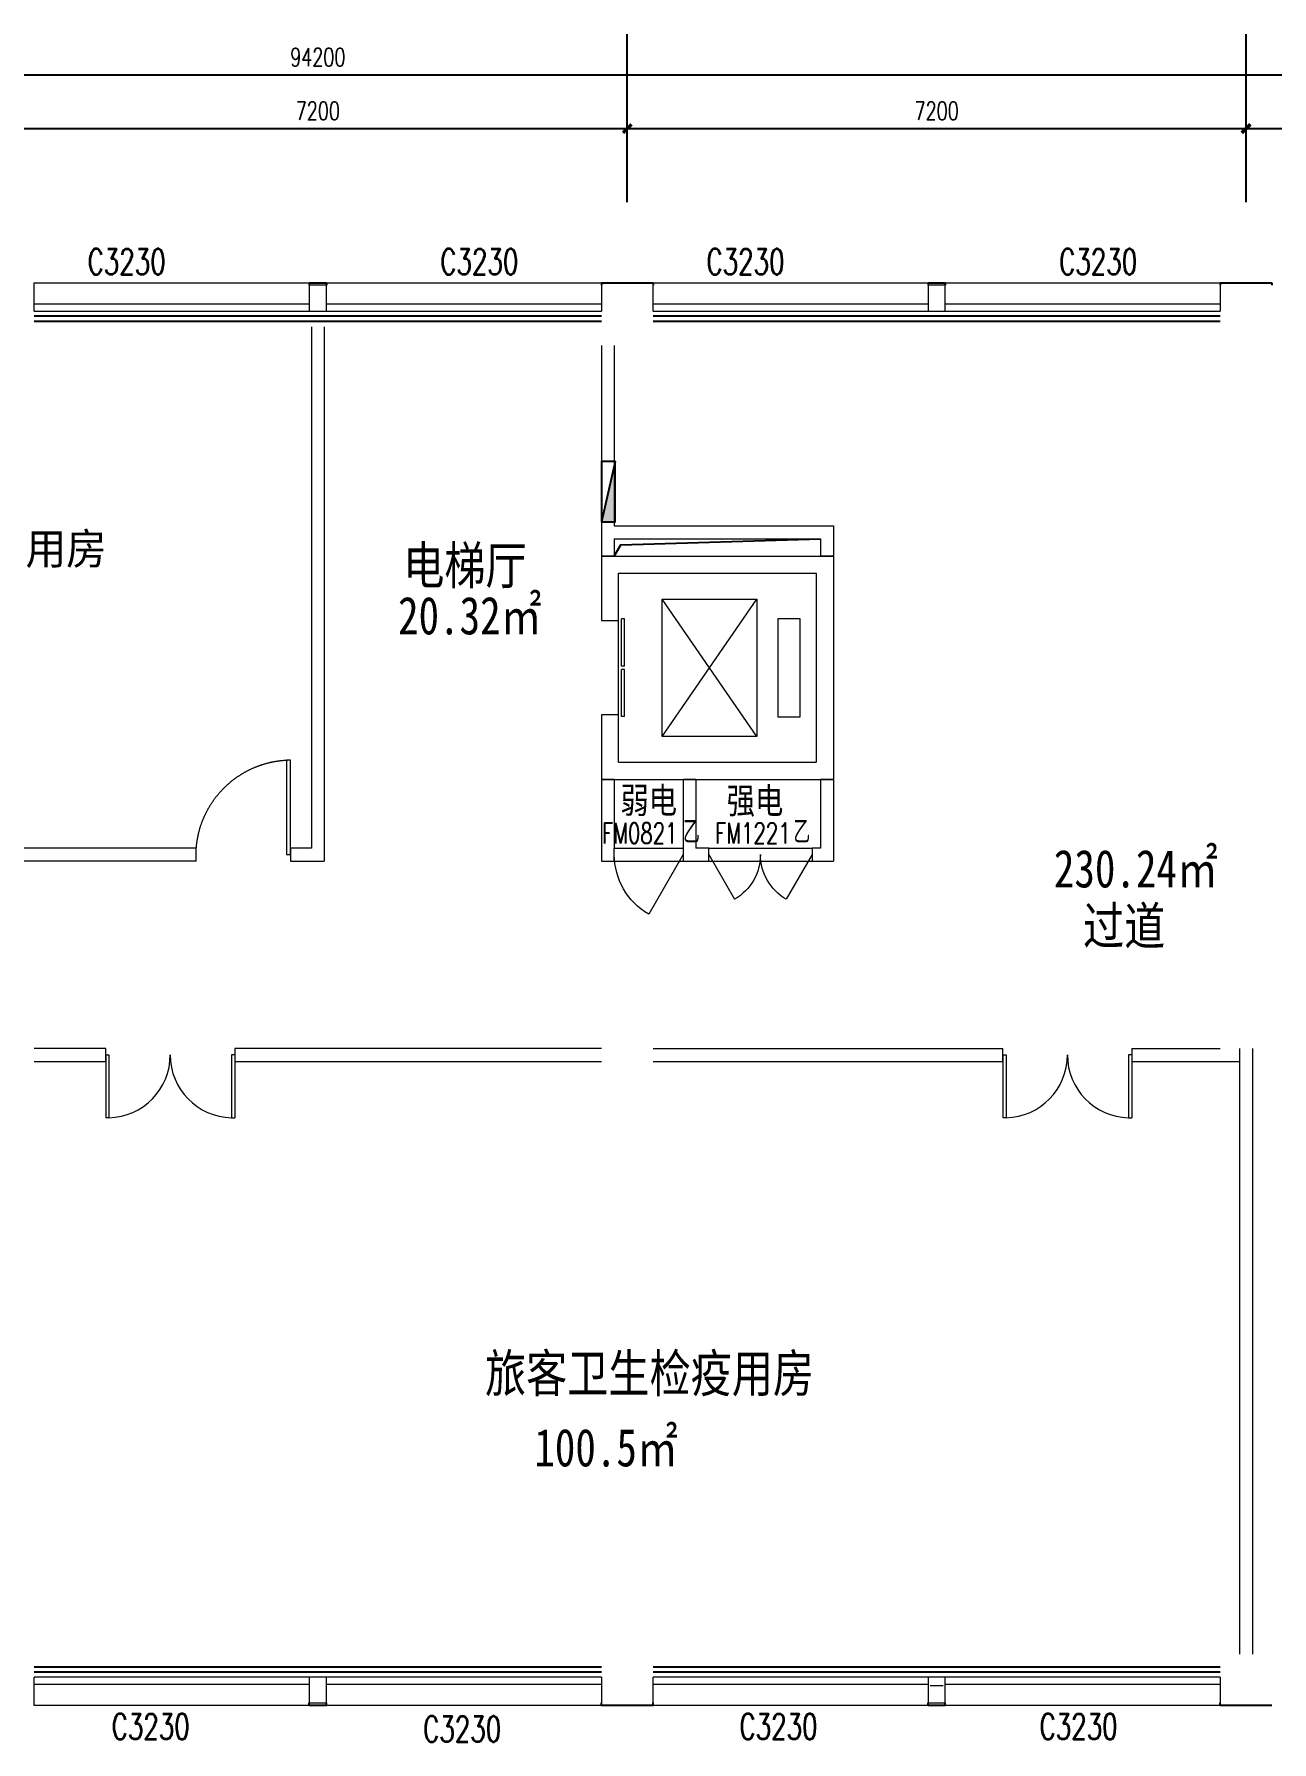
# Model space of a CAD drawing. Header units: millimetres. Extents: x 164760 to 3716174, y -1766400 to 11969.
# Drawn here: x 3657486 to 3671886, y -1652265 to -1632388 of the extents above; entities that cross this region are included whole.
import ezdxf

# ---------------------------------------------------------------- set-up
doc = ezdxf.new("R2010")
doc.units = ezdxf.units.MM
doc.header["$LTSCALE"] = 1000
doc.linetypes.add('HIDDEN', pattern=[0.375, 0.25, -0.125, 0, 0])
doc.layers.get('0').update_dxf_attribs({"color": 253, "linetype": 'CONTINUOUS'})
doc.layers.get('Defpoints').update_dxf_attribs({"color": 250, "linetype": 'CONTINUOUS', "lineweight": 0})
for name, color, linetype in [('3', 253, 'CONTINUOUS'), ('AXIS', 253, 'CONTINUOUS'), ('FC-Text Annotation', 253, 'CONTINUOUS'), ('PUB_TEXT', 253, 'CONTINUOUS'), ('SURFACE', 253, 'CONTINUOUS'), ('w-消火栓', 253, 'CONTINUOUS'), ('WINDOW_TEXT', 253, 'CONTINUOUS')]:
    doc.layers.add(name, color=color, linetype=linetype)
for name, color, linetype, lineweight in [('DOOR【门】', 253, 'CONTINUOUS', 0), ('FF-Text【平面文字】', 253, 'CONTINUOUS', 0), ('RC-Text【天花文字】', 253, 'CONTINUOUS', 0), ('STAIR', 253, 'CONTINUOUS', 0), ('WALL', 253, 'CONTINUOUS', 0), ('Wall【墙体】', 253, 'CONTINUOUS', 0), ('WINDOW', 253, 'CONTINUOUS', 0)]:
    doc.layers.add(name, color=color, linetype=linetype, lineweight=lineweight)
doc.styles.add('_TCH_DIM_T3', font='SIMPLEX', dxfattribs={"width": 0.705882, "bigfont": 'GBCBIG'})
doc.styles.add('_TCH_WINDOW', font='SIMPLEX', dxfattribs={"bigfont": 'GBCBIG'})
doc.styles.get("Standard").update_dxf_attribs({"font": 'GBENOR', "bigfont": 'GBCBIG'})
doc.styles.add('宋体', font='', dxfattribs={"width": 0.7})
doc.styles.add('文字', font='')
doc.styles.get('宋体').set_extended_font_data('SimSun')
doc.styles.get('文字').set_extended_font_data('SimSun')
doc.dimstyles.new('_TCH_ARCH&&100', dxfattribs={"dimtxt": 212.5, "dimasz": 100, "dimexe": 250, "dimexo": 300, "dimgap": 100, "dimtad": 1, "dimdec": 0, "dimzin": 0, "dimdsep": 46, "dimtxsty": '_TCH_DIM_T3', "dimblk": 'ARCHTICK', "dimcen": 0.09, "dimclrt": 7, "dimazin": 2, "dimtfac": 1, "dimtdec": 0, "dimtix": 1, "dimtmove": 2, "dimatfit": 3, "dimtolj": 1, "dimtzin": 0, "dimarcsym": 0})

# ---------------------------------------------------------------- blocks, each defined once
blk = doc.blocks.new('_ArchTick')
at = {"color": 2, "linetype": 'ByBlock', "const_width": 0.4}
blk.add_lwpolyline([(-0.5, -0.5), (0.5, 0.5)], dxfattribs=at)
blk = doc.blocks.new('*D362')
at = {"layer": 'AXIS', "color": 0, "lineweight": -2, "transparency": 16777216}
for p, q in [((3671586, -1634343), (3671586, -1633237)), ((3678786, -1634343), (3678786, -1633237)), ((3671586, -1633487), (3678786, -1633487))]:
    blk.add_line(p, q, dxfattribs=at)
at = {"layer": 'Defpoints', "color": 0, "transparency": 16777216}
for p in [(3678786, -1633487), (3671586, -1634643), (3678786, -1634643)]:
    blk.add_point(p, dxfattribs=at)
at = {"layer": 'AXIS', "color": 0, "lineweight": -2, "transparency": 16777216, "xscale": 100, "yscale": 100, "zscale": 100, "rotation": 180}
blk.add_blockref('_ArchTick', (3671586, -1633487), dxfattribs=at)
at = {"layer": 'AXIS', "color": 0, "lineweight": -2, "transparency": 16777216, "xscale": 100, "yscale": 100, "zscale": 100}
blk.add_blockref('_ArchTick', (3678786, -1633487), dxfattribs=at)
at = {"layer": 'AXIS', "color": 7, "transparency": 16777216, "insert": (3675186, -1633281), "char_height": 212.5, "attachment_point": 5, "style": '_TCH_DIM_T3'}
blk.add_mtext('\\A1;7200', dxfattribs=at)
blk = doc.blocks.new('*D363')
at = {"layer": 'AXIS', "color": 0, "lineweight": -2, "transparency": 16777216}
for p, q in [((3664386, -1634343), (3664386, -1633237)), ((3671586, -1634343), (3671586, -1633237)), ((3664386, -1633487), (3671586, -1633487))]:
    blk.add_line(p, q, dxfattribs=at)
at = {"layer": 'Defpoints', "color": 0, "transparency": 16777216}
for p in [(3671586, -1633487), (3664386, -1634643), (3671586, -1634643)]:
    blk.add_point(p, dxfattribs=at)
at = {"layer": 'AXIS', "color": 0, "lineweight": -2, "transparency": 16777216, "xscale": 100, "yscale": 100, "zscale": 100, "rotation": 180}
blk.add_blockref('_ArchTick', (3664386, -1633487), dxfattribs=at)
at = {"layer": 'AXIS', "color": 0, "lineweight": -2, "transparency": 16777216, "xscale": 100, "yscale": 100, "zscale": 100}
blk.add_blockref('_ArchTick', (3671586, -1633487), dxfattribs=at)
at = {"layer": 'AXIS', "color": 7, "transparency": 16777216, "insert": (3667986, -1633281), "char_height": 212.5, "attachment_point": 5, "style": '_TCH_DIM_T3'}
blk.add_mtext('\\A1;7200', dxfattribs=at)
blk = doc.blocks.new('*D364')
at = {"layer": 'AXIS', "color": 0, "lineweight": -2, "transparency": 16777216}
for p, q in [((3657186, -1634343), (3657186, -1633237)), ((3664386, -1634343), (3664386, -1633237)), ((3657186, -1633487), (3664386, -1633487))]:
    blk.add_line(p, q, dxfattribs=at)
at = {"layer": 'Defpoints', "color": 0, "transparency": 16777216}
for p in [(3664386, -1633487), (3657186, -1634643), (3664386, -1634643)]:
    blk.add_point(p, dxfattribs=at)
at = {"layer": 'AXIS', "color": 0, "lineweight": -2, "transparency": 16777216, "xscale": 100, "yscale": 100, "zscale": 100, "rotation": 180}
blk.add_blockref('_ArchTick', (3657186, -1633487), dxfattribs=at)
at = {"layer": 'AXIS', "color": 0, "lineweight": -2, "transparency": 16777216, "xscale": 100, "yscale": 100, "zscale": 100}
blk.add_blockref('_ArchTick', (3664386, -1633487), dxfattribs=at)
at = {"layer": 'AXIS', "color": 7, "transparency": 16777216, "insert": (3660786, -1633281), "char_height": 212.5, "attachment_point": 5, "style": '_TCH_DIM_T3'}
blk.add_mtext('\\A1;7200', dxfattribs=at)
blk = doc.blocks.new('*D357')
at = {"layer": 'AXIS', "color": 0, "lineweight": -2, "transparency": 16777216}
for p, q in [((3613686, -1634382), (3613686, -1632612)), ((3707886, -1634382), (3707886, -1632612)), ((3613686, -1632862), (3707886, -1632862))]:
    blk.add_line(p, q, dxfattribs=at)
at = {"layer": 'Defpoints', "color": 0, "transparency": 16777216}
for p in [(3707886, -1632862), (3613686, -1634682), (3707886, -1634682)]:
    blk.add_point(p, dxfattribs=at)
at = {"layer": 'AXIS', "color": 0, "lineweight": -2, "transparency": 16777216, "xscale": 100, "yscale": 100, "zscale": 100, "rotation": 180}
blk.add_blockref('_ArchTick', (3613686, -1632862), dxfattribs=at)
at = {"layer": 'AXIS', "color": 0, "lineweight": -2, "transparency": 16777216, "xscale": 100, "yscale": 100, "zscale": 100}
blk.add_blockref('_ArchTick', (3707886, -1632862), dxfattribs=at)
at = {"layer": 'AXIS', "color": 7, "transparency": 16777216, "insert": (3660786, -1632656), "char_height": 212.5, "attachment_point": 5, "style": '_TCH_DIM_T3'}
blk.add_mtext('\\A1;94200', dxfattribs=at)
blk = doc.blocks.new('$WINLIB2D$00000004')
for p, q in [((-0.5, 0.5), (0.5, 0.5)), ((-0.5, 0.5), (-0.5, -0.5)), ((0.5, -0.5), (0.5, 0.5)), ((-0.5, 0.2406), (0.5, 0.2406)), ((-0.5, -0.5), (0.5, -0.5))]:
    blk.add_line(p, q)
blk = doc.blocks.new('$QC001_5')
blk.add_line((-325, 200), (325, 0))
blk.add_lwpolyline([(325, 0), (325, 200), (-325, 200), (-325, 0)], close=True)
blk.add_solid([(-325, 200), (325, 200), (-325, 200), (325, 0)])
at = {"flags": 1}
for tag in ['UNIT', 'WHAT', 'SPEC']:
    blk.add_attdef(tag, (0, 0), '', height=0.001, dxfattribs=at)
blk = doc.blocks.new('$TCHSYS$LDOR22D')
for p, q in [((-0.517, 0.833), (-0.017, 0.833)), ((-0.517, 0.833), (-0.517, 0.667)), ((-0.017, 0.833), (-0.017, 0.667)), ((0.017, 0.833), (0.017, 0.667)), ((0.017, 0.833), (0.517, 0.833)), ((0.517, 0.833), (0.517, 0.667)), ((-0.517, 0.667), (-0.017, 0.667)), ((0.017, 0.667), (0.517, 0.667)), ((-0.5, 0.5), (0.5, 0.5))]:
    blk.add_line(p, q)
blk = doc.blocks.new('$DorLib2D$00000214')
at = {"color": 0}
blk.add_line((0.5, 0), (0, 0.866), dxfattribs=at)
blk.add_arc((0.5, 0), 1, 120, 180, dxfattribs=at)
blk = doc.blocks.new('$DorLib2D$00000215')
at = {"color": 0}
for p, q in [((-0.5, 0), (-0.25, 0.433)), ((0.5, 0), (0.25, 0.433))]:
    blk.add_line(p, q, dxfattribs=at)
for centre, start, end in [((-0.5, 0), 0, 60), ((0.5, 0), 120, 180)]:
    blk.add_arc(centre, 0.5, start, end, dxfattribs=at)
blk = doc.blocks.new('$DorLib2D$00000002')
for p, q in [((-0.5, 0), (-0.5, 0.4875)), ((-0.475, 0.4875), (-0.5, 0.4875)), ((-0.475, 0), (-0.475, 0.4875)), ((0.475, 0), (0.475, 0.4875)), ((0.475, 0.4875), (0.5, 0.4875)), ((0.5, 0), (0.5, 0.4875)), ((-0.5, 0), (-0.475, 0)), ((0.5, 0), (0.475, 0))]:
    blk.add_line(p, q)
at = {"lineweight": 13}
for centre, start, end in [((-0.4875, 0), 0, 88.53072), ((0.4875, 0), 91.46928, 180)]:
    blk.add_arc(centre, 0.4875, start, end, dxfattribs=at)
blk = doc.blocks.new('DOOR_D01')
at = {"layer": 'DOOR【门】'}
blk.add_lwpolyline([(-0.456, 1), (-0.456, 0), (-0.5, 0), (-0.5, 1)], close=True, dxfattribs=at)
at = {"layer": 'DOOR【门】', "color": 8, "linetype": 'HIDDEN', "ltscale": 15}
blk.add_arc((-0.511, -0.01), 1.011, 0.5915, 87.4664, dxfattribs=at)
blk = doc.blocks.new('海龙_0918170568')
at = {"layer": '3'}
blk.add_lwpolyline([(3450, -137593), (3525.9, -137463.2), (5850, -137393)], dxfattribs=at)
at = {"layer": 'STAIR'}
for p, q in [((4007.2, -139693), (5107.2, -138093)), ((5107.2, -139693), (4007.2, -138093)), ((4007.2, -138093), (5107.2, -138093)), ((4007.2, -139693), (4007.2, -138093)), ((5107.2, -138093), (5107.2, -139693)), ((5357.2, -138318), (5607.2, -138318)), ((5357.2, -139468), (5357.2, -138318)), ((5607.2, -138318), (5607.2, -139468)), ((5607.2, -139468), (5357.2, -139468)), ((5107.2, -139693), (4007.2, -139693))]:
    blk.add_line(p, q, dxfattribs=at)
at = {"layer": 'WALL'}
for p, q in [((3300, -137593), (6000, -137593)), ((3300, -137593), (3300, -138343)), ((6000, -137593), (6000, -140193)), ((3500, -137793), (5800, -137793)), ((3500, -138343), (3500, -137793)), ((5800, -137793), (5800, -139993)), ((3300, -138343), (3500, -138343)), ((3500, -139443), (3300, -139443)), ((3300, -139443), (3300, -140193)), ((3500, -139993), (3500, -139443)), ((3500, -139993), (5800, -139993)), ((3300, -140193), (6000, -140193))]:
    blk.add_line(p, q, dxfattribs=at)
at = {"layer": 'Wall【墙体】', "color": 6}
for p, q in [((-75, -134926.9), (-75, -140993)), ((75, -134926.9), (75, -141143)), ((3300, -135143), (3300, -137318)), ((3450, -135143), (3450, -137243)), ((3300, -137318), (3300, -137593)), ((3450, -137243), (6000, -137243)), ((6000, -137243), (6000, -137593)), ((3450, -137393), (5850, -137393)), ((3450, -137393), (3450, -137593)), ((5850, -137393), (5850, -137593)), ((3450, -137593), (3300, -137593)), ((6000, -137593), (5850, -137593)), ((3300, -140193), (3300, -141143)), ((3450, -140193), (3300, -140193)), ((3450, -140193), (3450, -140993)), ((4250, -140193), (4250, -140993)), ((4400, -140193), (4250, -140193)), ((4400, -140193), (4400, -140993)), ((5850, -140193), (5850, -140993)), ((6000, -140193), (5850, -140193)), ((6000, -140193), (6000, -141143)), ((-1413.7, -140993), (-9244.7, -140993)), ((-1417, -141143), (-1417, -140993)), ((-75, -140993), (-317, -140993)), ((-317, -140993), (-317, -141143)), ((3450, -141143), (3450, -140993)), ((4250, -140993), (4250, -141143)), ((4550, -140993), (4400, -140993)), ((4550, -141143), (4550, -140993)), ((5850, -140993), (5750, -140993)), ((5750, -140993), (5750, -141143)), ((-1413.7, -141143), (-9243.2, -141143)), ((-317, -141143), (75, -141143)), ((3300, -141143), (3450, -141143)), ((4250, -141143), (4325, -141143)), ((4325, -141143), (4550, -141143)), ((5750, -141143), (6000, -141143)), ((-2466.9, -143325.3), (-3300, -143325.3)), ((-3300, -143475.3), (-2466.9, -143475.3)), ((-2466.9, -143475.3), (-2466.9, -143325.3)), ((3300, -143325.3), (-966.9, -143325.3)), ((-966.9, -143325.3), (-966.9, -143475.3)), ((-966.9, -143475.3), (3300, -143475.3)), ((3900, -143325.3), (7200, -143325.3)), ((3900, -143475.3), (7971.4, -143475.3)), ((7200, -143325.3), (7971.4, -143325.3)), ((7971.4, -143475.3), (7971.4, -143325.3)), ((9471.4, -143325.3), (9471.4, -143475.3)), ((9471.4, -143325.3), (10500, -143325.3)), ((9471.4, -143475.3), (10725, -143475.3)), ((10725, -143325.3), (10725, -150375.3)), ((10875, -143325.3), (10875, -150375.3))]:
    blk.add_line(p, q, dxfattribs=at)
at = {"layer": 'WINDOW'}
for p, q in [((3450, -140993), (4250, -140993)), ((4550, -140993), (5750, -140993)), ((3450, -141143), (4250, -141143)), ((4550, -141143), (5750, -141143))]:
    blk.add_line(p, q, dxfattribs=at)
at = {"xscale": -1100, "yscale": 1100, "zscale": 1100}
blk.add_blockref('DOOR_D01', (-867, -141068), dxfattribs=at)
at = {"layer": 'w-消火栓', "xscale": 1.077000000048428, "yscale": 0.8000000000465661, "rotation": 270}
blk.add_blockref('$QC001_5', (3300, -136843), dxfattribs=at)
at = {"layer": 'WINDOW'}
for name, p, xscale, yscale, zscale, rotation in [('$TCHSYS$LDOR22D', (3400, -138893), -1100, 200, -1100, 270), ('$DorLib2D$00000214', (3850, -141068), -800, 800, 800, 180), ('$DorLib2D$00000215', (5150, -141068), -1200, 1200, 1200, 180), ('$DorLib2D$00000002', (-1716.9, -143400.3), 1500, 1500, -1500, 180), ('$DorLib2D$00000002', (8721.4, -143400.3), 1500, 1500, -1500, 180)]:
    blk.add_blockref(name, p, dxfattribs=dict(at, xscale=xscale, yscale=yscale, zscale=zscale, rotation=rotation))
at = {"layer": 'FC-Text Annotation', "style": '文字', "width": 0.8}
for s, p in [('电梯厅', (994, -137920.9)), ('20.32㎡', (933.7, -138504.8)), ('230.24㎡', (8564, -141450.4)), ('过道', (8903.5, -142118.5)), ('旅客卫生检疫用房', (1945.3, -147324.5)), ('100.5㎡', (2519.3, -148189.1))]:
    blk.add_text(s, height=438.58, dxfattribs=at).set_placement(p)
at = {"layer": 'FF-Text【平面文字】', "style": '文字', "width": 0.95}
blk.add_text('旅客携带物检验检疫用房', height=364.552, dxfattribs=at).set_placement((-7652.2, -137689.9, 0))
at = {"layer": 'PUB_TEXT', "style": '宋体', "width": 0.8}
for s, p in [('弱电', (3520.5, -140587.4)), ('强电', (4757, -140591))]:
    blk.add_text(s, height=302.11, dxfattribs=at).set_placement(p)
at = {"layer": 'WINDOW_TEXT', "style": '_TCH_WINDOW', "width": 0.705882}
for s, p in [('FM0821', (3306.5, -140938)), ('FM1221', (4622.5, -140938))]:
    blk.add_text(s, height=238, dxfattribs=at).set_placement(p)
at = {"layer": 'WINDOW_TEXT', "style": '_TCH_WINDOW'}
for p in [(4250.5, -140938), (5534.5, -140938)]:
    blk.add_text('乙', height=270.1, dxfattribs=at).set_placement(p)

msp = doc.modelspace()

# ---------------------------------------------------------------- linework, layer by layer
at = {"layer": '3'}
for p, q in [((3664085.9, -1635671.3), (3657485.9, -1635671.3)), ((3664085.9, -1635731.3), (3657485.9, -1635731.3)), ((3671285.9, -1635671.3), (3664685.9, -1635671.3)), ((3671285.9, -1635731.3), (3664685.9, -1635731.3))]:
    msp.add_line(p, q, dxfattribs=at)
for points in [[(3657485.9, -1651391.3), (3664085.9, -1651391.3)], [(3657485.9, -1651451.3), (3664085.9, -1651451.3)], [(3664685.9, -1651391.3), (3671285.9, -1651391.3)], [(3664685.9, -1651451.3), (3671285.9, -1651451.3)]]:
    msp.add_lwpolyline(points, dxfattribs=at)
at = {"layer": 'AXIS'}
for p, q in [((3664385.9, -1633985.3), (3664385.9, -1632388.2)), ((3671585.9, -1633985.3), (3671585.9, -1632388.2))]:
    msp.add_line(p, q, dxfattribs=at)
at = {"layer": 'SURFACE'}
for p, q in [((3660685.9, -1635281.3), (3660685.9, -1635311.3)), ((3660685.9, -1635281.3), (3660885.9, -1635281.3)), ((3660885.9, -1635281.3), (3660885.9, -1635311.3)), ((3664085.9, -1635281.3), (3664085.9, -1635311.3)), ((3664085.9, -1635281.3), (3664385.9, -1635281.3)), ((3664385.9, -1635281.3), (3664685.9, -1635281.3)), ((3664685.9, -1635281.3), (3664685.9, -1635311.3)), ((3667885.9, -1635281.3), (3667885.9, -1635311.3)), ((3667885.9, -1635281.3), (3668085.9, -1635281.3)), ((3668085.9, -1635281.3), (3668085.9, -1635311.3)), ((3671285.9, -1635281.3), (3671285.9, -1635311.3)), ((3671285.9, -1635281.3), (3671585.9, -1635281.3)), ((3671585.9, -1635281.3), (3671885.9, -1635281.3)), ((3671885.9, -1635281.3), (3671885.9, -1635311.3)), ((3660685.9, -1651841.3), (3660685.9, -1651811.3)), ((3660885.9, -1651841.3), (3660685.9, -1651841.3)), ((3660885.9, -1651841.3), (3660885.9, -1651811.3)), ((3664085.9, -1651841.3), (3664085.9, -1651811.3)), ((3664385.9, -1651841.3), (3664085.9, -1651841.3)), ((3664685.9, -1651841.3), (3664385.9, -1651841.3)), ((3664685.9, -1651841.3), (3664685.9, -1651811.3)), ((3667885.9, -1651841.3), (3667885.9, -1651811.3)), ((3668085.9, -1651841.3), (3667885.9, -1651841.3)), ((3668085.9, -1651841.3), (3668085.9, -1651811.3)), ((3671285.9, -1651841.3), (3671285.9, -1651811.3)), ((3671585.9, -1651841.3), (3671285.9, -1651841.3)), ((3671885.9, -1651841.3), (3671585.9, -1651841.3))]:
    msp.add_line(p, q, dxfattribs=at)
at = {"layer": 'WALL'}
for p, q in [((3660885.9, -1635311.3), (3660685.9, -1635311.3)), ((3660685.9, -1635311.3), (3660685.9, -1635611.3)), ((3660885.9, -1635611.3), (3660885.9, -1635311.3)), ((3668085.9, -1635311.3), (3667885.9, -1635311.3)), ((3667885.9, -1635311.3), (3667885.9, -1635611.3)), ((3668085.9, -1635611.3), (3668085.9, -1635311.3)), ((3660685.9, -1635611.3), (3660885.9, -1635611.3)), ((3667885.9, -1635611.3), (3668085.9, -1635611.3)), ((3660885.9, -1651511.3), (3660685.9, -1651511.3)), ((3660685.9, -1651511.3), (3660685.9, -1651811.3)), ((3660885.9, -1651811.3), (3660885.9, -1651511.3)), ((3668085.9, -1651511.3), (3667885.9, -1651511.3)), ((3667885.9, -1651511.3), (3667885.9, -1651811.3)), ((3668085.9, -1651811.3), (3668085.9, -1651511.3)), ((3660685.9, -1651811.3), (3660885.9, -1651811.3)), ((3667885.9, -1651811.3), (3668085.9, -1651811.3))]:
    msp.add_line(p, q, dxfattribs=at)
at = {"layer": 'Wall【墙体】', "color": 6}
msp.add_line((3668060.9, -1651611.3), (3667910.9, -1651611.3), dxfattribs=at)

# ---------------------------------------------------------------- block references
at = {"layer": 'WINDOW'}
ref = msp.add_blockref('$WINLIB2D$00000004', (3659085.9, -1635446.3), dxfattribs=dict(at, xscale=3200, yscale=-330, zscale=3200))
ref.add_attrib('A', 'C3230', (3658107.4, -1635185), dxfattribs={"layer": 'WINDOW_TEXT', "height": 297.5, "style": '_TCH_WINDOW', "width": 0.705882})
ref = msp.add_blockref('$WINLIB2D$00000004', (3662485.9, -1635446.3), dxfattribs=dict(at, xscale=3200, yscale=-330, zscale=3200))
ref.add_attrib('A', 'C3230', (3662210.7, -1635185), dxfattribs={"layer": 'WINDOW_TEXT', "height": 297.5, "style": '_TCH_WINDOW', "width": 0.705882})
ref = msp.add_blockref('$WINLIB2D$00000004', (3666285.9, -1635446.3), dxfattribs=dict(at, xscale=3200, yscale=-330, zscale=3200))
ref.add_attrib('A', 'C3230', (3665307.4, -1635185), dxfattribs={"layer": 'WINDOW_TEXT', "height": 297.5, "style": '_TCH_WINDOW', "width": 0.705882})
ref = msp.add_blockref('$WINLIB2D$00000004', (3669685.9, -1635446.3), dxfattribs=dict(at, xscale=3200, yscale=-330, zscale=3200))
ref.add_attrib('A', 'C3230', (3669410.7, -1635185.6), dxfattribs={"layer": 'WINDOW_TEXT', "height": 297.5, "style": '_TCH_WINDOW', "width": 0.705882})
ref = msp.add_blockref('$WINLIB2D$00000004', (3659085.9, -1651676.3), dxfattribs=dict(at, xscale=3200, yscale=-330, zscale=3200, rotation=180))
ref.add_attrib('A', 'C3230', (3658387, -1652235), dxfattribs={"layer": 'WINDOW_TEXT', "height": 297.5, "style": '_TCH_WINDOW', "width": 0.705882})
ref = msp.add_blockref('$WINLIB2D$00000004', (3662485.9, -1651676.3), dxfattribs=dict(at, xscale=3200, yscale=-330, zscale=3200, rotation=180))
ref.add_attrib('A', 'C3230', (3662010.9, -1652265), dxfattribs={"layer": 'WINDOW_TEXT', "height": 297.5, "style": '_TCH_WINDOW', "width": 0.705882})
ref = msp.add_blockref('$WINLIB2D$00000004', (3666285.9, -1651676.3), dxfattribs=dict(at, xscale=3200, yscale=-330, zscale=3200, rotation=180))
ref.add_attrib('A', 'C3230', (3665691.4, -1652235), dxfattribs={"layer": 'WINDOW_TEXT', "height": 297.5, "style": '_TCH_WINDOW', "width": 0.705882})
ref = msp.add_blockref('$WINLIB2D$00000004', (3669685.9, -1651676.3), dxfattribs=dict(at, xscale=3200, yscale=-330, zscale=3200, rotation=180))
ref.add_attrib('A', 'C3230', (3669183, -1652235), dxfattribs={"layer": 'WINDOW_TEXT', "height": 297.5, "style": '_TCH_WINDOW', "width": 0.705882})

# ---------------------------------------------------------------- dimensions: what is measured, and where the dimension line sits
at = {"layer": 'AXIS'}
for p1, p2, distance, picture, middle in [((3613685.9, -1634682.2), (3707885.9, -1634682.2), 1819.8, '*D357', (3660785.9, -1632656.1)), ((3657185.9, -1634642.7), (3664385.9, -1634642.7), 1155.3, '*D364', (3660785.9, -1633281.1)), ((3664385.9, -1634642.7), (3671585.9, -1634642.7), 1155.3, '*D363', (3667985.9, -1633281.1)), ((3671585.9, -1634642.7), (3678785.9, -1634642.7), 1155.3, '*D362', (3675185.9, -1633281.1))]:
    dim = msp.add_aligned_dim(p1=p1, p2=p2, distance=distance, dimstyle='_TCH_ARCH&&100', dxfattribs=at)
    dim.commit()
    dim.dimension.update_dxf_attribs({"geometry": picture, "text_midpoint": middle})

# ---------------------------------------------------------------- next in the draw order: block references
at = {"layer": 'RC-Text【天花文字】'}
msp.add_blockref('海龙_0918170568', (3660785.9, -1500869.8), dxfattribs=at)

doc.saveas('drawing.dxf')
